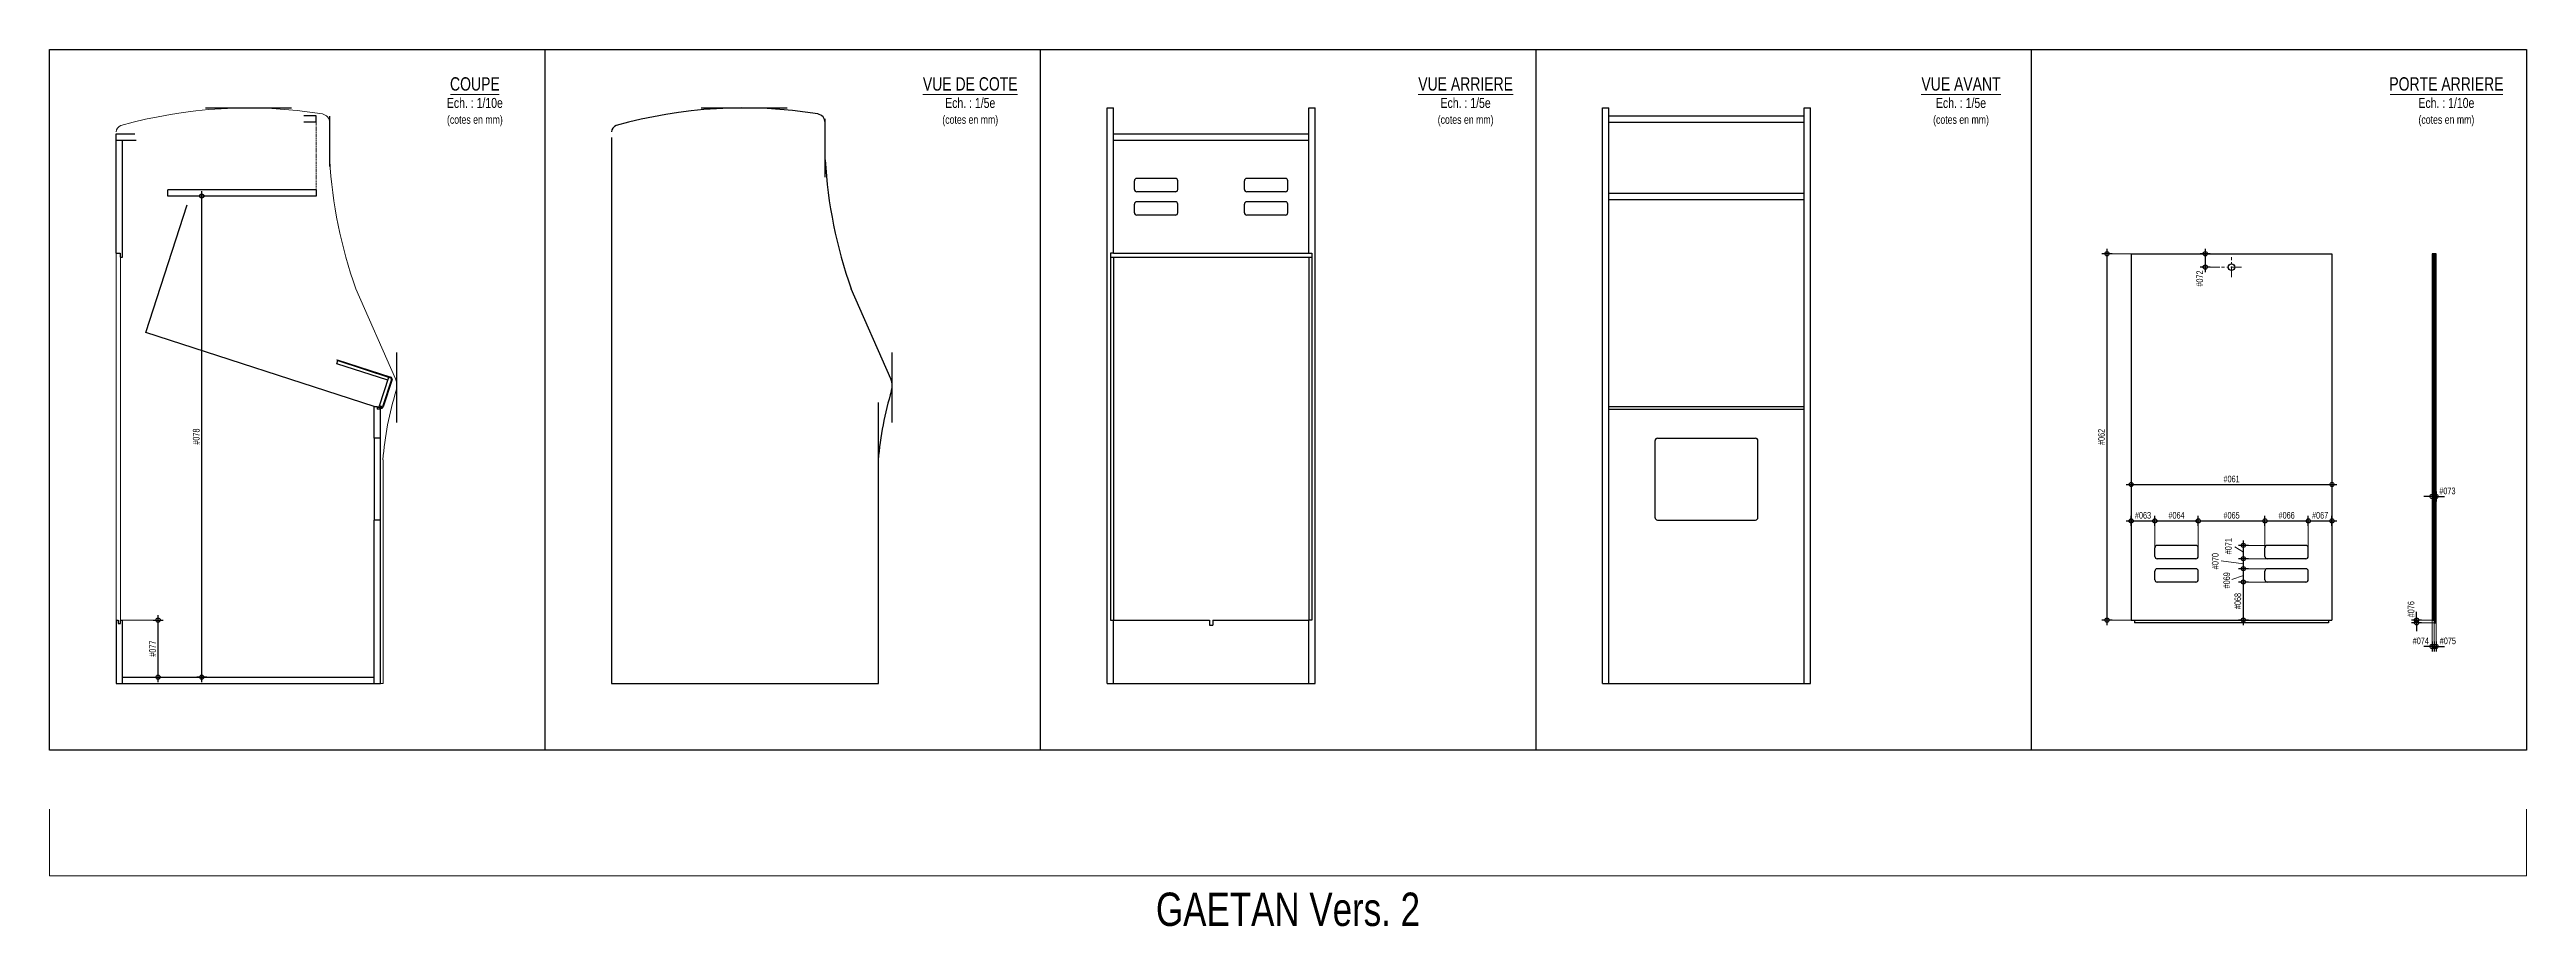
# Model space of a CAD drawing. Header units: millimetres. Extents: x -638 to 26377, y -728 to 1951.
# Drawn here: x 9372 to 16797, y -728 to 1900 of the extents above; entities that cross this region are included whole.
import ezdxf
from ezdxf.enums import TextEntityAlignment as Align

# ---------------------------------------------------------------- set-up
doc = ezdxf.new("R2010")
doc.units = ezdxf.units.MM
doc.linetypes.add('AXES', pattern=[50.8, 31.75, -6.35, 6.35, -6.35])
doc.linetypes.add('CACHE', pattern=[9.525, 6.35, -3.175])
doc.layers.get('0').update_dxf_attribs({"color": 1, "lineweight": 100})
doc.layers.add('_Aide', color=5, linetype='Continuous', plot=False)
for name, color, linetype, lineweight in [('Cotes à vérifier', 1, 'Continuous', 18), ('Cotes à vérifier @ 10', 1, 'Continuous', 18), ('Hachures', 8, 'Continuous', 13), ('Plan', 7, 'Continuous', 25), ('Texte', 30, 'Continuous', 18)]:
    doc.layers.add(name, color=color, linetype=linetype, lineweight=lineweight)
doc.styles.get("Standard").update_dxf_attribs({"font": 'arial.ttf', "width": 0.75})
doc.dimstyles.new('Annotatif', dxfattribs={"dimscale": 0, "dimtxt": 2, "dimasz": 2.5, "dimexe": 1.5, "dimexo": 0, "dimtad": 1, "dimdec": 0, "dimtxsty": 'Standard', "dimblk": 'SMALL', "dimcen": 0, "dimdle": 1.5, "dimadec": 0, "dimazin": 0, "dimtfac": 1, "dimtdec": 0, "dimtix": 1, "dimtmove": 2, "dimatfit": 3, "dimfxl": 1.5, "dimfxlon": 1, "dimarcsym": 0})

# ---------------------------------------------------------------- blocks, each defined once
blk = doc.blocks.new('_Small')
at = {"color": 0, "linetype": 'ByBlock', "lineweight": -2}
blk.add_circle((0, 0), 0.25, dxfattribs=at)
blk = doc.blocks.new('*D578')
at = {"layer": 'Cotes à vérifier', "color": 0, "lineweight": -2, "transparency": 16777216}
for p, q in [((15597, 596.4), (16229, 596.4)), ((15612, 611.4), (15612, 581.4)), ((16214, 611.4), (16214, 581.4))]:
    blk.add_line(p, q, dxfattribs=at)
at = {"layer": 'Defpoints', "color": 0, "transparency": 16777216}
for p in [(15612, 1288), (16214, 1288), (16214, 596.4)]:
    blk.add_point(p, dxfattribs=at)
at = {"layer": 'Cotes à vérifier', "color": 0, "lineweight": -2, "transparency": 16777216, "xscale": 25, "yscale": 25, "zscale": 25, "rotation": 180}
blk.add_blockref('_Small', (15612, 596.4), dxfattribs=at)
at = {"layer": 'Cotes à vérifier', "color": 0, "lineweight": -2, "transparency": 16777216, "xscale": 25, "yscale": 25, "zscale": 25}
blk.add_blockref('_Small', (16214, 596.4), dxfattribs=at)
at = {"layer": 'Cotes à vérifier', "color": 0, "transparency": 16777216, "insert": (15913, 612.9), "char_height": 20, "attachment_point": 5}
blk.add_mtext('#061', dxfattribs=at)
blk = doc.blocks.new('*D579')
at = {"layer": 'Cotes à vérifier', "color": 0, "lineweight": -2, "transparency": 16777216}
for p, q in [((15597, 487.4), (15698, 487.4)), ((15612, 472.4), (15612, 502.4)), ((15683, 472.4), (15683, 502.4))]:
    blk.add_line(p, q, dxfattribs=at)
at = {"layer": 'Defpoints', "color": 0, "transparency": 16777216}
for p in [(15683, 487.4), (15683, 407), (15612, 190)]:
    blk.add_point(p, dxfattribs=at)
at = {"layer": 'Cotes à vérifier', "color": 0, "lineweight": -2, "transparency": 16777216, "xscale": 25, "yscale": 25, "zscale": 25, "rotation": 180}
blk.add_blockref('_Small', (15612, 487.4), dxfattribs=at)
at = {"layer": 'Cotes à vérifier', "color": 0, "lineweight": -2, "transparency": 16777216, "xscale": 25, "yscale": 25, "zscale": 25}
blk.add_blockref('_Small', (15683, 487.4), dxfattribs=at)
at = {"layer": 'Cotes à vérifier', "color": 0, "transparency": 16777216, "insert": (15647.5, 504), "char_height": 20, "attachment_point": 5}
blk.add_mtext('#063', dxfattribs=at)
blk = doc.blocks.new('*D580')
at = {"layer": 'Cotes à vérifier', "color": 0, "lineweight": -2, "transparency": 16777216}
for p, q in [((15668, 487.4), (15828, 487.4)), ((15683, 472.4), (15683, 502.4)), ((15813, 472.4), (15813, 502.4))]:
    blk.add_line(p, q, dxfattribs=at)
at = {"layer": 'Defpoints', "color": 0, "transparency": 16777216}
for p in [(15813, 487.4), (15683, 407), (15813, 407)]:
    blk.add_point(p, dxfattribs=at)
at = {"layer": 'Cotes à vérifier', "color": 0, "lineweight": -2, "transparency": 16777216, "xscale": 25, "yscale": 25, "zscale": 25, "rotation": 180}
blk.add_blockref('_Small', (15683, 487.4), dxfattribs=at)
at = {"layer": 'Cotes à vérifier', "color": 0, "lineweight": -2, "transparency": 16777216, "xscale": 25, "yscale": 25, "zscale": 25}
blk.add_blockref('_Small', (15813, 487.4), dxfattribs=at)
at = {"layer": 'Cotes à vérifier', "color": 0, "transparency": 16777216, "insert": (15748, 504), "char_height": 20, "attachment_point": 5}
blk.add_mtext('#064', dxfattribs=at)
blk = doc.blocks.new('*D581')
at = {"layer": 'Cotes à vérifier', "color": 0, "lineweight": -2, "transparency": 16777216}
for p, q in [((15798, 487.4), (16028, 487.4)), ((15813, 472.4), (15813, 502.4)), ((16013, 472.4), (16013, 502.4))]:
    blk.add_line(p, q, dxfattribs=at)
at = {"layer": 'Defpoints', "color": 0, "transparency": 16777216}
for p in [(16013, 487.4), (15813, 407), (16013, 407)]:
    blk.add_point(p, dxfattribs=at)
at = {"layer": 'Cotes à vérifier', "color": 0, "lineweight": -2, "transparency": 16777216, "xscale": 25, "yscale": 25, "zscale": 25, "rotation": 180}
blk.add_blockref('_Small', (15813, 487.4), dxfattribs=at)
at = {"layer": 'Cotes à vérifier', "color": 0, "lineweight": -2, "transparency": 16777216, "xscale": 25, "yscale": 25, "zscale": 25}
blk.add_blockref('_Small', (16013, 487.4), dxfattribs=at)
at = {"layer": 'Cotes à vérifier', "color": 0, "transparency": 16777216, "insert": (15913, 504), "char_height": 20, "attachment_point": 5}
blk.add_mtext('#065', dxfattribs=at)
blk = doc.blocks.new('*D582')
at = {"layer": 'Cotes à vérifier', "color": 0, "lineweight": -2, "transparency": 16777216}
for p, q in [((15998, 487.4), (16158, 487.4)), ((16013, 472.4), (16013, 502.4)), ((16143, 472.4), (16143, 502.4))]:
    blk.add_line(p, q, dxfattribs=at)
at = {"layer": 'Defpoints', "color": 0, "transparency": 16777216}
for p in [(16143, 487.4), (16013, 407), (16143, 407)]:
    blk.add_point(p, dxfattribs=at)
at = {"layer": 'Cotes à vérifier', "color": 0, "lineweight": -2, "transparency": 16777216, "xscale": 25, "yscale": 25, "zscale": 25, "rotation": 180}
blk.add_blockref('_Small', (16013, 487.4), dxfattribs=at)
at = {"layer": 'Cotes à vérifier', "color": 0, "lineweight": -2, "transparency": 16777216, "xscale": 25, "yscale": 25, "zscale": 25}
blk.add_blockref('_Small', (16143, 487.4), dxfattribs=at)
at = {"layer": 'Cotes à vérifier', "color": 0, "transparency": 16777216, "insert": (16078, 504), "char_height": 20, "attachment_point": 5}
blk.add_mtext('#066', dxfattribs=at)
blk = doc.blocks.new('*D583')
at = {"layer": 'Cotes à vérifier', "color": 0, "lineweight": -2, "transparency": 16777216}
for p, q in [((16128, 487.4), (16229, 487.4)), ((16143, 472.4), (16143, 502.4)), ((16214, 472.4), (16214, 502.4))]:
    blk.add_line(p, q, dxfattribs=at)
at = {"layer": 'Defpoints', "color": 0, "transparency": 16777216}
for p in [(16214, 487.4), (16143, 407), (16214, 190)]:
    blk.add_point(p, dxfattribs=at)
at = {"layer": 'Cotes à vérifier', "color": 0, "lineweight": -2, "transparency": 16777216, "xscale": 25, "yscale": 25, "zscale": 25, "rotation": 180}
blk.add_blockref('_Small', (16143, 487.4), dxfattribs=at)
at = {"layer": 'Cotes à vérifier', "color": 0, "lineweight": -2, "transparency": 16777216, "xscale": 25, "yscale": 25, "zscale": 25}
blk.add_blockref('_Small', (16214, 487.4), dxfattribs=at)
at = {"layer": 'Cotes à vérifier', "color": 0, "transparency": 16777216, "insert": (16178.5, 504), "char_height": 20, "attachment_point": 5}
blk.add_mtext('#067', dxfattribs=at)
blk = doc.blocks.new('*D584')
at = {"layer": 'Cotes à vérifier', "color": 0, "lineweight": -2, "transparency": 16777216}
for p, q in [((15963.4, 304), (15933.4, 304)), ((15948.4, 175), (15948.4, 319)), ((15963.4, 190), (15933.4, 190))]:
    blk.add_line(p, q, dxfattribs=at)
at = {"layer": 'Defpoints', "color": 0, "transparency": 16777216}
for p in [(15948.4, 304), (16136, 304), (16214, 190)]:
    blk.add_point(p, dxfattribs=at)
at = {"layer": 'Cotes à vérifier', "color": 0, "lineweight": -2, "transparency": 16777216, "xscale": 25, "yscale": 25, "zscale": 25}
for p, rotation in [((15948.4, 304), 90), ((15948.4, 190), 270)]:
    blk.add_blockref('_Small', p, dxfattribs=dict(at, rotation=rotation))
at = {"layer": 'Cotes à vérifier', "color": 0, "transparency": 16777216, "insert": (15931.8, 247), "char_height": 20, "attachment_point": 5, "rotation": 90}
blk.add_mtext('#068', dxfattribs=at)
blk = doc.blocks.new('*D585')
at = {"layer": 'Cotes à vérifier', "color": 0, "lineweight": -2, "transparency": 16777216}
for p, q in [((15963.4, 344), (15933.4, 344)), ((15963.4, 304), (15933.4, 304)), ((15948.4, 289), (15948.4, 359))]:
    blk.add_line(p, q, dxfattribs=at)
at = {"layer": 'Defpoints', "color": 0, "transparency": 16777216}
for p in [(15948.4, 344), (16020, 344), (16136, 304)]:
    blk.add_point(p, dxfattribs=at)
at = {"layer": 'Cotes à vérifier', "color": 0, "lineweight": -2, "transparency": 16777216, "xscale": 25, "yscale": 25, "zscale": 25}
for p, rotation in [((15948.4, 344), 90), ((15948.4, 304), 270)]:
    blk.add_blockref('_Small', p, dxfattribs=dict(at, rotation=rotation))
at = {"layer": 'Cotes à vérifier', "color": 0, "transparency": 16777216, "insert": (15898.6, 309.1), "char_height": 20, "attachment_point": 5, "rotation": 90}
blk.add_mtext('#069', dxfattribs=at)
blk = doc.blocks.new('*D586')
at = {"layer": 'Cotes à vérifier', "color": 0, "lineweight": -2, "transparency": 16777216}
for p, q in [((15963.4, 374), (15933.4, 374)), ((15948.4, 329), (15948.4, 389)), ((15963.4, 344), (15933.4, 344))]:
    blk.add_line(p, q, dxfattribs=at)
at = {"layer": 'Defpoints', "color": 0, "transparency": 16777216}
for p in [(15948.4, 374), (16020, 374), (16020, 344)]:
    blk.add_point(p, dxfattribs=at)
at = {"layer": 'Cotes à vérifier', "color": 0, "lineweight": -2, "transparency": 16777216, "xscale": 25, "yscale": 25, "zscale": 25}
for p, rotation in [((15948.4, 374), 90), ((15948.4, 344), 270)]:
    blk.add_blockref('_Small', p, dxfattribs=dict(at, rotation=rotation))
at = {"layer": 'Cotes à vérifier', "color": 0, "transparency": 16777216, "insert": (15864.1, 366.8), "char_height": 20, "attachment_point": 5, "rotation": 90}
blk.add_mtext('#070', dxfattribs=at)
blk = doc.blocks.new('*D587')
at = {"layer": 'Cotes à vérifier', "color": 0, "lineweight": -2, "transparency": 16777216}
for p, q in [((15963.4, 414), (15933.4, 414)), ((15963.4, 374), (15933.4, 374)), ((15948.4, 359), (15948.4, 429))]:
    blk.add_line(p, q, dxfattribs=at)
at = {"layer": 'Defpoints', "color": 0, "transparency": 16777216}
for p in [(15948.4, 414), (16020, 414), (16020, 374)]:
    blk.add_point(p, dxfattribs=at)
at = {"layer": 'Cotes à vérifier', "color": 0, "lineweight": -2, "transparency": 16777216, "xscale": 25, "yscale": 25, "zscale": 25}
for p, rotation in [((15948.4, 414), 90), ((15948.4, 374), 270)]:
    blk.add_blockref('_Small', p, dxfattribs=dict(at, rotation=rotation))
at = {"layer": 'Cotes à vérifier', "color": 0, "transparency": 16777216, "insert": (15903.6, 411.5), "char_height": 20, "attachment_point": 5, "rotation": 90}
blk.add_mtext('#071', dxfattribs=at)
blk = doc.blocks.new('*D588')
at = {"layer": 'Cotes à vérifier', "color": 0, "lineweight": -2, "transparency": 16777216}
for p, q in [((15554.6, 1288), (15524.6, 1288)), ((15539.6, 175), (15539.6, 1303)), ((15554.6, 190), (15524.6, 190))]:
    blk.add_line(p, q, dxfattribs=at)
at = {"layer": 'Defpoints', "color": 0, "transparency": 16777216}
for p in [(15539.6, 1288), (15612, 1288), (15612, 190)]:
    blk.add_point(p, dxfattribs=at)
at = {"layer": 'Cotes à vérifier', "color": 0, "lineweight": -2, "transparency": 16777216, "xscale": 25, "yscale": 25, "zscale": 25}
for p, rotation in [((15539.6, 1288), 90), ((15539.6, 190), 270)]:
    blk.add_blockref('_Small', p, dxfattribs=dict(at, rotation=rotation))
at = {"layer": 'Cotes à vérifier', "color": 0, "transparency": 16777216, "insert": (15523, 739), "char_height": 20, "attachment_point": 5, "rotation": 90}
blk.add_mtext('#062', dxfattribs=at)
blk = doc.blocks.new('*D589')
at = {"layer": 'Cotes à vérifier', "color": 0, "lineweight": -2, "transparency": 16777216}
for p, q in [((15849.1, 1288), (15819.1, 1288)), ((15834.1, 1303), (15834.1, 1233)), ((15849.1, 1248), (15819.1, 1248))]:
    blk.add_line(p, q, dxfattribs=at)
at = {"layer": 'Defpoints', "color": 0, "transparency": 16777216}
for p in [(16214, 1288), (15834.1, 1248), (15913, 1248)]:
    blk.add_point(p, dxfattribs=at)
at = {"layer": 'Cotes à vérifier', "color": 0, "lineweight": -2, "transparency": 16777216, "xscale": 25, "yscale": 25, "zscale": 25}
for p, rotation in [((15834.1, 1288), 90), ((15834.1, 1248), 270)]:
    blk.add_blockref('_Small', p, dxfattribs=dict(at, rotation=rotation))
at = {"layer": 'Cotes à vérifier', "color": 0, "transparency": 16777216, "insert": (15817.5, 1213.7), "char_height": 20, "attachment_point": 5, "rotation": 90}
blk.add_mtext('#072', dxfattribs=at)
blk = doc.blocks.new('*D590')
at = {"layer": 'Cotes à vérifier', "color": 0, "lineweight": -2, "transparency": 16777216}
for p, q in [((16514, 560.6), (16489, 560.6)), ((16514, 575.6), (16514, 545.6)), ((16514, 560.6), (16526, 560.6)), ((16526, 575.6), (16526, 545.6)), ((16526, 560.6), (16551, 560.6))]:
    blk.add_line(p, q, dxfattribs=at)
at = {"layer": 'Defpoints', "color": 0, "transparency": 16777216}
for p in [(16514, 1288), (16526, 1288), (16526, 560.6)]:
    blk.add_point(p, dxfattribs=at)
at = {"layer": 'Cotes à vérifier', "color": 0, "lineweight": -2, "transparency": 16777216, "xscale": 25, "yscale": 25, "zscale": 25}
blk.add_blockref('_Small', (16514, 560.6), dxfattribs=at)
at = {"layer": 'Cotes à vérifier', "color": 0, "lineweight": -2, "transparency": 16777216, "xscale": 25, "yscale": 25, "zscale": 25, "rotation": 180}
blk.add_blockref('_Small', (16526, 560.6), dxfattribs=at)
at = {"layer": 'Cotes à vérifier', "color": 0, "transparency": 16777216, "insert": (16560.1, 577.1), "char_height": 20, "attachment_point": 5}
blk.add_mtext('#073', dxfattribs=at)
blk = doc.blocks.new('*D591')
at = {"layer": 'Cotes à vérifier', "color": 0, "lineweight": -2, "transparency": 16777216}
for p, q in [((16514, 111.1), (16489, 111.1)), ((16514, 126.1), (16514, 96.1)), ((16514, 111.1), (16520, 111.1)), ((16520, 126.1), (16520, 96.1)), ((16520, 111.1), (16545, 111.1))]:
    blk.add_line(p, q, dxfattribs=at)
at = {"layer": 'Defpoints', "color": 0, "transparency": 16777216}
for p in [(16514, 190), (16520, 182), (16520, 111.1)]:
    blk.add_point(p, dxfattribs=at)
at = {"layer": 'Cotes à vérifier', "color": 0, "lineweight": -2, "transparency": 16777216, "xscale": 25, "yscale": 25, "zscale": 25}
blk.add_blockref('_Small', (16514, 111.1), dxfattribs=at)
at = {"layer": 'Cotes à vérifier', "color": 0, "lineweight": -2, "transparency": 16777216, "xscale": 25, "yscale": 25, "zscale": 25, "rotation": 180}
blk.add_blockref('_Small', (16520, 111.1), dxfattribs=at)
at = {"layer": 'Cotes à vérifier', "color": 0, "transparency": 16777216, "insert": (16480.3, 127.7), "char_height": 20, "attachment_point": 5}
blk.add_mtext('#074', dxfattribs=at)
blk = doc.blocks.new('*D592')
at = {"layer": 'Cotes à vérifier', "color": 0, "lineweight": -2, "transparency": 16777216}
for p, q in [((16520, 111.1), (16495, 111.1)), ((16520, 126.1), (16520, 96.1)), ((16520, 111.1), (16526, 111.1)), ((16526, 126.1), (16526, 96.1)), ((16526, 111.1), (16551, 111.1))]:
    blk.add_line(p, q, dxfattribs=at)
at = {"layer": 'Defpoints', "color": 0, "transparency": 16777216}
for p in [(16520, 182), (16526, 182), (16526, 111.1)]:
    blk.add_point(p, dxfattribs=at)
at = {"layer": 'Cotes à vérifier', "color": 0, "lineweight": -2, "transparency": 16777216, "xscale": 25, "yscale": 25, "zscale": 25}
blk.add_blockref('_Small', (16520, 111.1), dxfattribs=at)
at = {"layer": 'Cotes à vérifier', "color": 0, "lineweight": -2, "transparency": 16777216, "xscale": 25, "yscale": 25, "zscale": 25, "rotation": 180}
blk.add_blockref('_Small', (16526, 111.1), dxfattribs=at)
at = {"layer": 'Cotes à vérifier', "color": 0, "transparency": 16777216, "insert": (16561.3, 127.7), "char_height": 20, "attachment_point": 5}
blk.add_mtext('#075', dxfattribs=at)
blk = doc.blocks.new('*D593')
at = {"layer": 'Cotes à vérifier', "color": 0, "lineweight": -2, "transparency": 16777216}
for p, q in [((16482.6, 190), (16452.6, 190)), ((16482.6, 182), (16452.6, 182)), ((16467.6, 190), (16467.6, 215)), ((16467.6, 182), (16467.6, 190)), ((16467.6, 182), (16467.6, 157))]:
    blk.add_line(p, q, dxfattribs=at)
at = {"layer": 'Defpoints', "color": 0, "transparency": 16777216}
for p in [(16467.6, 190), (16514, 190), (16520, 182)]:
    blk.add_point(p, dxfattribs=at)
at = {"layer": 'Cotes à vérifier', "color": 0, "lineweight": -2, "transparency": 16777216, "xscale": 25, "yscale": 25, "zscale": 25}
for p, rotation in [((16467.6, 190), 270), ((16467.6, 182), 90)]:
    blk.add_blockref('_Small', p, dxfattribs=dict(at, rotation=rotation))
at = {"layer": 'Cotes à vérifier', "color": 0, "transparency": 16777216, "insert": (16451, 222.6), "char_height": 20, "attachment_point": 5, "rotation": 90}
blk.add_mtext('#076', dxfattribs=at)
blk = doc.blocks.new('*D594')
at = {"layer": 'Cotes à vérifier', "color": 0, "lineweight": -2, "transparency": 16777216}
for p, q in [((9843.4, 1461), (9813.4, 1461)), ((9828.4, 4), (9828.4, 1476)), ((9843.4, 19), (9813.4, 19))]:
    blk.add_line(p, q, dxfattribs=at)
at = {"layer": 'Defpoints', "color": 0, "transparency": 16777216}
for p in [(9828.4, 1461), (10171, 1461), (10345, 19)]:
    blk.add_point(p, dxfattribs=at)
at = {"layer": 'Cotes à vérifier', "color": 0, "lineweight": -2, "transparency": 16777216, "xscale": 25, "yscale": 25, "zscale": 25}
for p, rotation in [((9828.4, 1461), 90), ((9828.4, 19), 270)]:
    blk.add_blockref('_Small', p, dxfattribs=dict(at, rotation=rotation))
at = {"layer": 'Cotes à vérifier', "color": 0, "transparency": 16777216, "insert": (9811.8, 740), "char_height": 20, "attachment_point": 5, "rotation": 90}
blk.add_mtext('#078', dxfattribs=at)
blk = doc.blocks.new('*D595')
at = {"layer": 'Cotes à vérifier', "color": 0, "lineweight": -2, "transparency": 16777216}
for p, q in [((9682.5, 190), (9712.5, 190)), ((9697.5, 4), (9697.5, 205)), ((9682.5, 19), (9712.5, 19))]:
    blk.add_line(p, q, dxfattribs=at)
at = {"layer": 'Defpoints', "color": 0, "transparency": 16777216}
for p in [(9591, 190), (9697.5, 190), (9591, 19)]:
    blk.add_point(p, dxfattribs=at)
at = {"layer": 'Cotes à vérifier', "color": 0, "lineweight": -2, "transparency": 16777216, "xscale": 25, "yscale": 25, "zscale": 25}
for p, rotation in [((9697.5, 190), 90), ((9697.5, 19), 270)]:
    blk.add_blockref('_Small', p, dxfattribs=dict(at, rotation=rotation))
at = {"layer": 'Cotes à vérifier', "color": 0, "transparency": 16777216, "insert": (9680.9, 104.5), "char_height": 20, "attachment_point": 5, "rotation": 90}
blk.add_mtext('#077', dxfattribs=at)

msp = doc.modelspace()

# ---------------------------------------------------------------- hatches: boundary and pattern name
at = {"layer": 'Hachures'}
h = msp.add_hatch(dxfattribs=at)
h.set_pattern_fill('ANSI31', color=256)
h.set_pattern_definition([(45, (200, 0), (-2.245064, 2.245064), [])])
h.paths.add_polyline_path([(16526, 1288), (16514, 1288), (16514, 190), (16520, 190), (16520, 182), (16526, 182)])

# ---------------------------------------------------------------- linework, layer by layer
at = {"layer": '_Aide'}
for p, q in [((9372, -200), (9372, 1900)), ((9372, 1900), (10857, 1900)), ((10857, 1900), (10857, -200)), ((10857, 1900), (12342, 1900)), ((12342, 1900), (12342, -200)), ((12342, 1900), (13827, 1900)), ((13827, 1900), (13827, -200)), ((13827, 1900), (15312, 1900)), ((15312, 1900), (15312, -200)), ((15312, 1900), (16797, 1900)), ((16797, 1900), (16797, -200)), ((9660.6, 1052.4), (9784.7, 1434.2)), ((10345, 830), (9660.6, 1052.4)), ((10857, -200), (9372, -200)), ((12342, -200), (10857, -200)), ((13827, -200), (12342, -200)), ((15312, -200), (13827, -200)), ((16797, -200), (15312, -200))]:
    msp.add_line(p, q, dxfattribs=at)
at = {"layer": 'Cotes à vérifier'}
for p, q in [((15612, 1288), (15539.6, 1288)), ((15878, 1248), (15834.1, 1248)), ((15683, 407), (15683, 487.4)), ((15813, 407), (15813, 487.4)), ((16013, 407), (16013, 487.4)), ((16143, 407), (16143, 487.4)), ((15948.4, 394), (15922.6, 409.3)), ((16020, 414), (15948.4, 414)), ((16020, 374), (15948.4, 374)), ((15948.4, 359), (15882.2, 368.1)), ((15948.4, 324), (15913.6, 311.8)), ((16020, 344), (15948.4, 344)), ((16020, 304), (15948.4, 304)), ((9591, 190), (9697.5, 190)), ((15612, 190), (15539.6, 190)), ((16514, 190), (16467.6, 190)), ((16520, 182), (16467.6, 182)), ((16514, 190), (16514, 111.1)), ((16520, 182), (16520, 111.1)), ((16526, 182), (16526, 111.1))]:
    msp.add_line(p, q, dxfattribs=at)
at = {"layer": 'Cotes à vérifier', "linetype": 'AXES'}
for p, q in [((15913, 1218), (15913, 1278)), ((15943, 1248), (15883, 1248))]:
    msp.add_line(p, q, dxfattribs=at)
at = {"layer": 'Plan', "color": 4}
for p, q in [((9840, 1725), (10097.8, 1725)), ((10211, 1700.6), (10211, 1549.5)), ((12552, 1278), (13156, 1278)), ((12561, 1278), (12561, 190)), ((13147, 1278), (13147, 190)), ((10412, 991.7), (10412, 782.6)), ((10345, 735), (10345, 490)), ((10364, 490), (10364, 735))]:
    msp.add_line(p, q, dxfattribs=at)
at = {"layer": 'Plan', "color": 3}
for p, q in [((11325, 1725), (11582.8, 1725)), ((12542, 0), (12542, 1725)), ((12542, 1725), (12561, 1725)), ((12561, 1290), (12561, 1725)), ((13147, 1725), (13166, 1725)), ((13147, 1290), (13147, 1725)), ((13166, 0), (13166, 1725)), ((14027, 0), (14027, 1725)), ((14027, 1725), (14046, 1725)), ((14046, 0), (14046, 1725)), ((14632, 0), (14632, 1725)), ((14632, 1725), (14651, 1725)), ((14651, 0), (14651, 1725)), ((9572, 1628), (9572, 1647)), ((9572, 1647), (9628.1, 1647)), ((10171, 1701), (10134, 1701)), ((10171, 1682), (10134, 1682)), ((10171, 1682), (10171, 1701)), ((11057, 1636), (11057, 0)), ((11696, 1692.6), (11696, 1517.9)), ((12561, 1647), (13147, 1647)), ((14046, 1701), (14632, 1701)), ((14046, 1682), (14632, 1682)), ((9572, 1290), (9572, 1628)), ((9572, 1628), (9631.4, 1628)), ((9591, 1290), (9591, 1628)), ((12561, 1628), (13147, 1628)), ((12624, 1481), (12624, 1507)), ((12747, 1514), (12631, 1514)), ((12754, 1481), (12754, 1507)), ((12954, 1481), (12954, 1507)), ((13077, 1514), (12961, 1514)), ((13084, 1481), (13084, 1507)), ((10171, 1480), (9727, 1480)), ((9727, 1461), (9727, 1480)), ((10171, 1461), (9727, 1461)), ((10171, 1480), (10171, 1461)), ((12624, 1411), (12624, 1437)), ((12747, 1474), (12631, 1474)), ((12747, 1444), (12631, 1444)), ((12754, 1411), (12754, 1437)), ((12954, 1411), (12954, 1437)), ((13077, 1474), (12961, 1474)), ((13077, 1444), (12961, 1444)), ((13084, 1411), (13084, 1437)), ((14046, 1470), (14632, 1470)), ((14046, 1451), (14632, 1451)), ((12747, 1404), (12631, 1404)), ((13077, 1404), (12961, 1404)), ((9572, 1290), (9584, 1290)), ((9584, 1290), (9584, 1278)), ((9584, 1278), (9591, 1278)), ((9591, 1278), (9591, 1290)), ((12561, 1290), (12552, 1290)), ((12552, 1290), (12552, 190)), ((12561, 1290), (13147, 1290)), ((13147, 1290), (13156, 1290)), ((13156, 1290), (13156, 190)), ((11897, 991.7), (11897, 782.6)), ((10345, 830), (10354, 830)), ((10354, 830), (10354, 822)), ((10364, 822), (10354, 822)), ((11857, 0), (11857, 842.1)), ((14046, 830), (14632, 830)), ((14046, 822), (14632, 822)), ((10364, 735), (10345, 735)), ((14185, 497), (14185, 728)), ((14192, 735), (14486, 735)), ((14493, 497), (14493, 728)), ((10364, 490), (10345, 490)), ((10345, 0), (10345, 490)), ((10364, 0), (10364, 490)), ((14192, 490), (14486, 490)), ((9572, 190), (9572, 0)), ((9572, 190), (9578, 190)), ((9578, 190), (9578, 180)), ((9578, 180), (9585, 180)), ((9585, 190), (9591, 190)), ((9585, 180), (9585, 190)), ((9591, 0), (9591, 190)), ((12552, 190), (12561, 190)), ((12561, 0), (12561, 190)), ((12561, 190), (12849, 190)), ((12849, 190), (12849, 175)), ((12849, 175), (12859, 175)), ((12859, 190), (12859, 175)), ((12859, 190), (13147, 190)), ((13147, 0), (13147, 190)), ((13156, 190), (13147, 190)), ((9572, 0), (9591, 0)), ((9591, 19), (10345, 19)), ((9591, 0), (10345, 0)), ((10345, 0), (10364, 0)), ((12542, 0), (12561, 0)), ((12561, 0), (13147, 0)), ((13147, 0), (13166, 0)), ((14027, 0), (14046, 0)), ((14046, 0), (14632, 0)), ((14632, 0), (14651, 0)), ((11057, 0), (11857, 0))]:
    msp.add_line(p, q, dxfattribs=at)
at = {"layer": 'Plan', "color": 30, "lineweight": 18}
for p, q in [((9572, 1636), (9572, 1635.1)), ((10409, 913), (10290, 1183))]:
    msp.add_line(p, q, dxfattribs=at)
at = {"layer": 'Plan', "color": 3, "linetype": 'CACHE', "lineweight": 13, "ltscale": 0.5}
msp.add_line((10171, 1682), (10171, 1480), dxfattribs=at)
at = {"layer": 'Plan', "color": 4, "lineweight": 18}
for p, q in [((9572, 190), (9572, 1290)), ((9585, 190), (9585, 1278)), ((10372, 0), (10372, 670)), ((10364, 0), (10372, 0))]:
    msp.add_line(p, q, dxfattribs=at)
at = {"layer": 'Plan', "color": 7, "lineweight": 25}
for p, q in [((15612, 1288), (16214, 1288)), ((15612, 1288), (15612, 190)), ((16214, 1288), (16214, 190)), ((16526, 1288), (16514, 1288)), ((16514, 1288), (16514, 190)), ((16526, 182), (16526, 1288)), ((15683, 381), (15683, 407)), ((15806, 414), (15690, 414)), ((15806, 374), (15690, 374)), ((15813, 381), (15813, 407)), ((16013, 381), (16013, 407)), ((16136, 414), (16020, 414)), ((16136, 374), (16020, 374)), ((16143, 381), (16143, 407)), ((15683, 311), (15683, 337)), ((15806, 344), (15690, 344)), ((15806, 304), (15690, 304)), ((15813, 311), (15813, 337)), ((16013, 311), (16013, 337)), ((16136, 344), (16020, 344)), ((16136, 304), (16020, 304)), ((16143, 311), (16143, 337)), ((15612, 190), (16214, 190)), ((15622, 190), (15622, 182)), ((16204, 182), (15622, 182)), ((16204, 190), (16204, 182)), ((16514, 190), (16520, 190)), ((16520, 190), (16520, 182)), ((16520, 182), (16526, 182))]:
    msp.add_line(p, q, dxfattribs=at)
at = {"layer": 'Plan'}
for p, q in [((11894, 913), (11775, 1183)), ((10233.5, 958.2), (10236.6, 967.7)), ((10233.7, 968.6), (10234.4, 970.5)), ((10233.7, 968.6), (10394.5, 916.4)), ((10234.4, 970.5), (10395.1, 918.3)), ((10385.7, 908.7), (10233.5, 958.2)), ((10361, 832.6), (10388.8, 918.2)), ((10397, 911.3), (10370.5, 829.6)), ((10398.9, 910.7), (10372.4, 828.9)), ((10357, 827.6), (10357.6, 829.5)), ((10364.8, 825.1), (10357, 827.6)), ((10365.4, 827), (10357.6, 829.5)), ((10370.5, 829.6), (10361, 832.6))]:
    msp.add_line(p, q, dxfattribs=at)
at = {"layer": 'Plan', "color": 3, "lineweight": 25}
for p, q in [((10345, 735), (10345, 830)), ((10364, 735), (10364, 822))]:
    msp.add_line(p, q, dxfattribs=at)
at = {"layer": 'Plan', "color": 7, "lineweight": 25}
msp.add_circle((15913, 1248), 10, dxfattribs=at)
at = {"layer": 'Plan', "color": 30, "lineweight": 18}
for centre, radius, start, end in [((9966.9, 328), 1397, 80.81051, 105.82231), ((9592, 1653), 20, 107.45714, 179.77416), ((10185, 1680.5), 27, 1.13324, 79.33947), ((11606.7, 1649.7), 1397, 183.27245, 199.51819), ((10362.2, 892.8), 51, 343.16821, 23.37277), ((11383.3, 583.2), 1016, 163.13122, 175.09773)]:
    msp.add_arc(centre, radius, start, end, dxfattribs=at)
at = {"layer": 'Plan'}
for centre, radius, start, end in [((11451.9, 328), 1397, 80.81051, 105.82231), ((11077, 1653), 20, 107.45714, 179.77416), ((11670, 1680.5), 27, 1.13324, 79.33947), ((13091.7, 1649.7), 1397, 183.27245, 199.51819), ((10393.2, 912.6), 4, 342, 72), ((10393.2, 912.6), 6, 342, 72), ((11847.2, 892.8), 51, 343.16821, 23.37277), ((10366.7, 830.8), 6, 252, 342), ((10366.7, 830.8), 4, 252, 342), ((12868.3, 583.2), 1016, 163.13122, 175.09773)]:
    msp.add_arc(centre, radius, start, end, dxfattribs=at)
at = {"layer": 'Plan', "color": 3}
for centre, start, end in [((12631, 1507), 90, 180), ((12747, 1507), 360, 90), ((12961, 1507), 90, 180), ((13077, 1507), 0, 90), ((12631, 1481), 180, 270), ((12631, 1437), 90, 180), ((12631, 1411), 180, 270), ((12747, 1481), 270, 360), ((12747, 1437), 0, 90), ((12747, 1411), 270, 0), ((12961, 1481), 180, 270), ((12961, 1437), 90, 180), ((12961, 1411), 180, 270), ((13077, 1481), 270, 0), ((13077, 1437), 0, 90), ((13077, 1411), 270, 0), ((14192, 728), 90, 180), ((14486, 728), 0, 90), ((14192, 497), 180, 270), ((14486, 497), 270, 0)]:
    msp.add_arc(centre, 7, start, end, dxfattribs=at)
at = {"layer": 'Plan', "color": 7, "lineweight": 25}
for centre, start, end in [((15690, 407), 90, 180), ((15690, 381), 180, 270), ((15806, 407), 360, 90), ((15806, 381), 270, 360), ((16020, 407), 90, 180), ((16020, 381), 180, 270), ((16136, 407), 0, 90), ((16136, 381), 270, 0), ((15690, 337), 90, 180), ((15690, 311), 180, 270), ((15806, 337), 0, 90), ((15806, 311), 270, 0), ((16020, 337), 90, 180), ((16020, 311), 180, 270), ((16136, 337), 0, 90), ((16136, 311), 270, 0)]:
    msp.add_arc(centre, 7, start, end, dxfattribs=at)
at = {"layer": 'Texte', "color": 30, "lineweight": 18}
for p, q in [((10720, 1765), (10574, 1765)), ((12274, 1765), (11990, 1765)), ((13759, 1765), (13475, 1765)), ((15221, 1765), (14983, 1765)), ((16726, 1765), (16388, 1765))]:
    msp.add_line(p, q, dxfattribs=at)
at = {"layer": 'Texte'}
for p, q in [((9372, -376.8), (9372, -576.8)), ((16797, -576.8), (16797, -376.8)), ((9372, -576.8), (16797, -576.8))]:
    msp.add_line(p, q, dxfattribs=at)

# ---------------------------------------------------------------- texts
at = {"layer": 'Texte', "width": 0.75}
for s, p in [('COUPE', (10647, 1765)), ('VUE DE COTE', (12132, 1765)), ('VUE ARRIERE', (13617, 1765)), ('VUE AVANT', (15102, 1765)), ('PORTE ARRIERE', (16557, 1765))]:
    msp.add_text(s, height=40, dxfattribs=at).set_placement(p, align=Align.BOTTOM_CENTER)
for s, height, p in [('Ech. : 1/10e', 30, (10647, 1755)), ('Ech. : 1/5e', 30, (12132, 1755)), ('Ech. : 1/5e', 30, (13617, 1755)), ('Ech. : 1/5e', 30, (15102, 1755)), ('Ech. : 1/10e', 30, (16557, 1755)), ('GAETAN Vers. 2', 100, (13084.5, -626.7))]:
    msp.add_text(s, height=height, dxfattribs=at).set_placement(p, align=Align.TOP_CENTER)
for p in [(10647, 1690), (12132, 1690), (13617, 1690), (15102, 1690), (16557, 1690)]:
    msp.add_text('(cotes en mm)', height=25, dxfattribs=at).set_placement(p, align=Align.MIDDLE_CENTER)

# ---------------------------------------------------------------- dimensions: what is measured, and where the dimension line sits
at = {"layer": 'Cotes à vérifier @ 10'}
for base, p1, p2, text, picture, middle in [((9828.4, 1461), (10345, 19), (10171, 1461), '#078', '*D594', (9811.8, 740)), ((15539.6, 1288), (15612, 190), (15612, 1288), '#062', '*D588', (15523, 739)), ((15948.4, 304), (16214, 190), (16136, 304), '#068', '*D584', (15931.8, 247)), ((9697.5, 190), (9591, 19), (9591, 190), '#077', '*D595', (9680.9, 104.5))]:
    dim = msp.add_linear_dim(base=base, p1=p1, p2=p2, angle=90, text=text, dimstyle='Annotatif', override={"dimscale": 10, "dimtix": 1, "dimtofl": 1, "dimtmove": 2, "dimatfit": 3}, dxfattribs=at)
    dim.commit()
    dim.dimension.update_dxf_attribs({"geometry": picture, "text_midpoint": middle})
for base, p1, p2, text, picture, middle in [((16214, 596.4), (15612, 1288), (16214, 1288), '#061', '*D578', (15913, 612.9)), ((15683, 487.4), (15612, 190), (15683, 407), '#063', '*D579', (15647.5, 504)), ((15813, 487.4), (15683, 407), (15813, 407), '#064', '*D580', (15748, 504)), ((16013, 487.4), (15813, 407), (16013, 407), '#065', '*D581', (15913, 504)), ((16143, 487.4), (16013, 407), (16143, 407), '#066', '*D582', (16078, 504)), ((16214, 487.4), (16143, 407), (16214, 190), '#067', '*D583', (16178.5, 504))]:
    dim = msp.add_linear_dim(base=base, p1=p1, p2=p2, text=text, dimstyle='Annotatif', override={"dimscale": 10, "dimtix": 1, "dimtofl": 1, "dimtmove": 2, "dimatfit": 3}, dxfattribs=at)
    dim.commit()
    dim.dimension.update_dxf_attribs({"geometry": picture, "text_midpoint": middle})
for base, p1, p2, text, picture, middle in [((15834.1, 1248), (16214, 1288), (15913, 1248), '#072', '*D589', (15817.5, 1213.7)), ((15948.4, 374), (16020, 344), (16020, 374), '#070', '*D586', (15864.1, 366.8)), ((15948.4, 414), (16020, 374), (16020, 414), '#071', '*D587', (15903.6, 411.5)), ((15948.4, 344), (16136, 304), (16020, 344), '#069', '*D585', (15898.6, 309.1)), ((16467.6, 190), (16520, 182), (16514, 190), '#076', '*D593', (16451, 222.6))]:
    dim = msp.add_linear_dim(base=base, p1=p1, p2=p2, angle=90, text=text, dimstyle='Annotatif', override={"dimscale": 10, "dimtix": 1, "dimtofl": 1, "dimtmove": 2, "dimatfit": 3}, dxfattribs=at)
    dim.commit()
    dim.dimension.update_dxf_attribs({"geometry": picture, "text_midpoint": middle, "dimtype": 128})
for base, p1, p2, text, picture, middle in [((16526, 560.6), (16514, 1288), (16526, 1288), '#073', '*D590', (16560.1, 577.1)), ((16520, 111.1), (16514, 190), (16520, 182), '#074', '*D591', (16480.3, 127.7)), ((16526, 111.1), (16520, 182), (16526, 182), '#075', '*D592', (16561.3, 127.7))]:
    dim = msp.add_linear_dim(base=base, p1=p1, p2=p2, text=text, dimstyle='Annotatif', override={"dimscale": 10, "dimtix": 1, "dimtofl": 1, "dimtmove": 2, "dimatfit": 3}, dxfattribs=at)
    dim.commit()
    dim.dimension.update_dxf_attribs({"geometry": picture, "text_midpoint": middle, "dimtype": 128})

doc.saveas('drawing.dxf')
